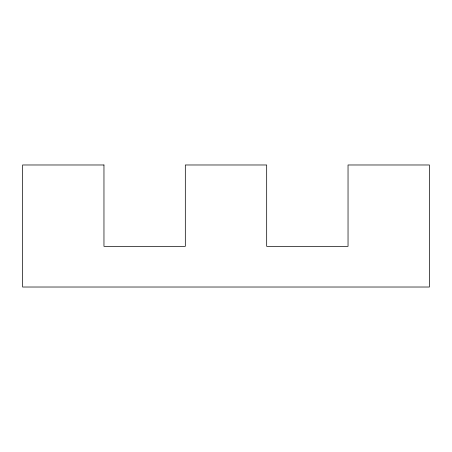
<?xml version="1.0" encoding="UTF-8"?>
<svg xmlns="http://www.w3.org/2000/svg" width="452" height="452" viewBox="0 0 452 452"><rect width="100%" height="100%" fill="white"/><g stroke="black" fill="none" stroke-linecap="round" stroke-linejoin="round"><path stroke-width="0.68" d="M103.96 164.98L22.6 164.98L22.6 287.02L429.4 287.02L429.4 164.98L348.04 164.98L348.04 246.34L266.68 246.34L266.68 164.98L185.32 164.98L185.32 246.34L103.96 246.34L103.96 164.98"/></g></svg>
